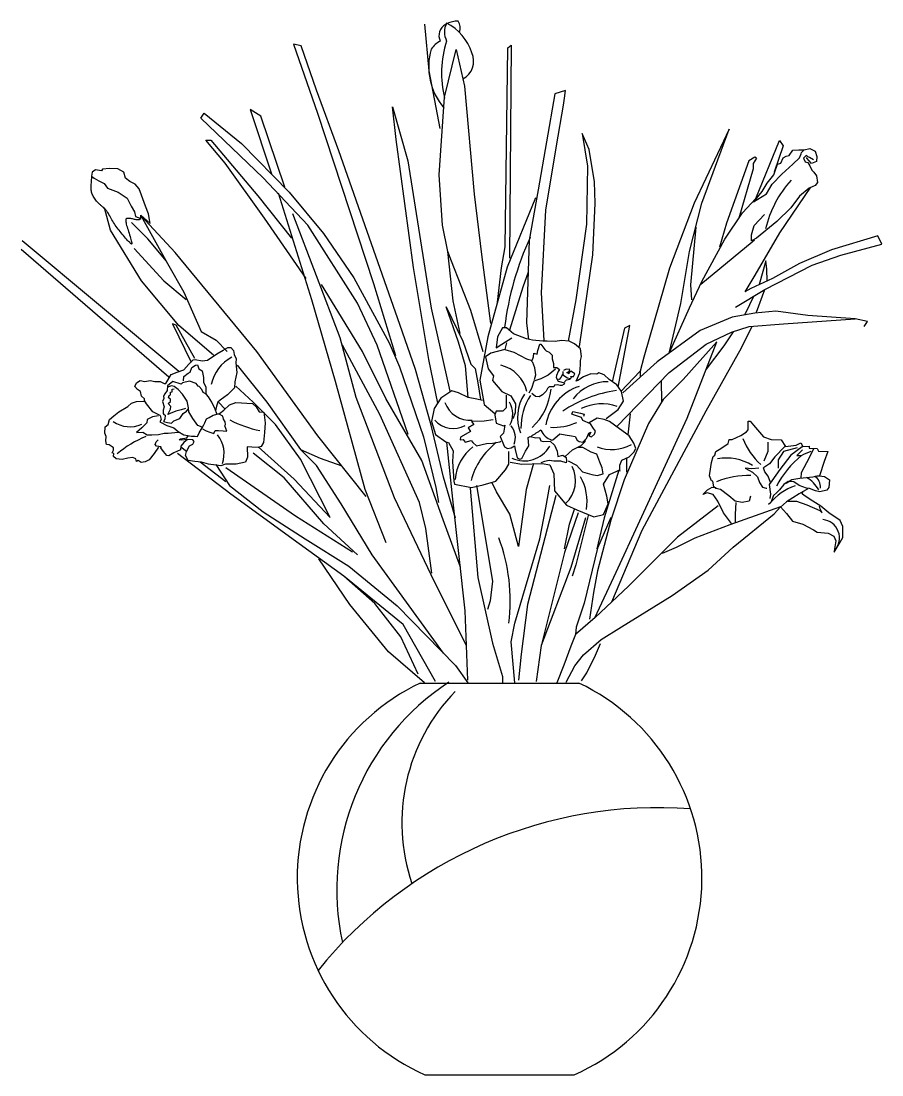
# Model space of a CAD drawing. Extents: x 693 to 1102, y 207 to 708.
import ezdxf

# ---------------------------------------------------------------- set-up
doc = ezdxf.new("R2010")
doc.units = 0
doc.header["$LTSCALE"] = 0.9
doc.header["$MEASUREMENT"] = 0
for name, color, linetype in [('3', 3, 'CONTINUOUS'), ('4', 4, 'CONTINUOUS'), ('7', 7, 'CONTINUOUS')]:
    doc.layers.add(name, color=color, linetype=linetype)

# ---------------------------------------------------------------- blocks, each defined once
blk = doc.blocks.new('Z-9')
at = {"layer": '3'}
for points in [[(143.72, 381.76), (143.72, 376.99), (141.77, 372.23)], [(158.47, 378.94), (151.53, 376.99), (148.93, 372.88), (148.93, 368.76)]]:
    blk.add_lwpolyline(points, dxfattribs=at)
for centre, radius, start, end in [((196.76, 475.67), 55.6, 138.1877, 166.872), ((166.3, 419.6), 155.4, 155.4769, 172.7501), ((-115.25, 406.8), 19.56, 117.116, 168.8233), ((6.15, 403.22), 17.52, 12.4414, 76.1843), ((63.48, 390.71), 21.2, 88.5701, 143.2219), ((75.98, 346.84), 61.16, 97.4025, 124.5868), ((-5, 406.09), 13.43, 199.74, 274.0903), ((60.83, 376.98), 23.9, 71.4677, 115.8072), ((-175.07, 404.25), 14.8, 235.5863, 293.3191), ((-97.75, 446.21), 60.01, 242.8321, 258.0882), ((-13.47, 400.83), 12.29, 221.4635, 298.5403), ((-142.81, 376.1), 14.77, 340.2788, 38.6646), ((-148.25, 337.45), 50.77, 111.9572, 130.8504), ((10.89, 360.86), 23.62, 128.2918, 174.4386), ((30.22, 353.03), 36.13, 128.0065, 164.7114), ((22.02, 387.03), 14.65, 244.7498, 329.9253), ((65.62, 399.07), 20.97, 249.737, 298.1455), ((187.74, 340.27), 44.09, 127.9243, 153.8902), ((31.96, 362.5), 15.7, 313.0814, 27.0905), ((123.05, 348.78), 24.99, 58.6039, 100.3612), ((29.26, 352.15), 24.12, 350.2915, 30.3385), ((133.53, 325.47), 39.57, 87.4442, 112.9635), ((155.19, 350.19), 15.97, 29.0563, 60.6264), ((163.97, 359.52), 6.09, 353.2943, 57.3243), ((165.68, 334.32), 26.86, 107.8266, 141.3475), ((170.38, 333.9), 9.16, 316.452, 84.5428), ((-73.65, 302.7), 88.62, 352.5702, 20.67), ((51.93, 158.2), 123.67, 123.1676, 192.4098), ((54.86, 191.5), 94.05, 135.7386, 198.8718), ((88.77, -18.95), 217.98, 85.691, 141.1858)]:
    blk.add_arc(centre, radius, start, end, dxfattribs=at)
at = {"layer": '4'}
for p, q in [((-30.03, 261.31), (49.35, 261.31)), ((-27.65, 65.45), (46.97, 65.45))]:
    blk.add_line(p, q, dxfattribs=at)
for points in [[(-16.99, 590.84, 0.17476), (-17.44, 590.56, 0.397869), (-20.01, 582.24)], [(-10.39, 586.53, 0.247434), (-11.08, 592.23, 0.084921), (-16.55, 591.03, 0.084921)]]:
    blk.add_lwpolyline(points, format="xyb", dxfattribs=at)
for points in [[(136.54, 501.94), (142.99, 505.92), (145.83, 510.65), (150.76, 515.77), (156.26, 520.69), (159.49, 523.91), (160.43, 525.81), (160.62, 526.57), (161.19, 527.13), (161.76, 527.7)], [(137.3, 502.5), (140.9, 507.05), (143.37, 511.22), (146.78, 515.39), (147.16, 516.9), (148.49, 520.69), (150.19, 521.26), (151.33, 523.91), (152.85, 524.67), (154.37, 525.05), (156.26, 527.7), (159.3, 527.89), (161.95, 527.89), (164.8, 528.46), (167.45, 527.13), (168.21, 524.48), (168.02, 522.02), (165.55, 521.07), (163.28, 523.72), (162.9, 523.72)], [(166.5, 522.78), (164.61, 524.1), (163.66, 524.29), (162.9, 525.05), (161.57, 523.72), (162.33, 521.83), (163.66, 521.45), (164.8, 519.93), (165.74, 517.66), (166.69, 516.71), (168.02, 514.82), (168.59, 511.6), (167.45, 510.08), (164.42, 508.76), (159.49, 504.78), (155.31, 498.91), (148.3, 492.09), (138.06, 483.75), (135.59, 482.42), (135.59, 485.45), (136.92, 490), (142.04, 495.5)], [(-165.02, 490.97), (-165.8, 495.84), (-167.38, 499.78), (-169.27, 505.13), (-170.53, 508.43), (-172.42, 510.63), (-175.09, 512.05), (-177.3, 513.78), (-178.24, 516.77), (-181.23, 518.34), (-185.33, 518.5), (-188.79, 518.18), (-189.26, 517.4), (-192.26, 517.87), (-193.99, 516.77), (-194.3, 514.72), (-193.04, 513.78), (-190.68, 512.36), (-188.01, 510.95), (-186.27, 508.74), (-180.92, 506.7), (-176.51, 503.71), (-174.46, 499.78), (-172.89, 496.79), (-172.26, 494.59), (-169.74, 493.48), (-169.74, 495.22), (-165.17, 491.28)], [(-169.74, 493.33), (-170.12, 493.09), (-170.54, 492.94), (-170.99, 492.87), (-171.46, 492.87), (-171.95, 492.92), (-172.44, 493), (-172.91, 493.1), (-173.37, 493.21), (-173.81, 493.31), (-174.21, 493.39), (-174.59, 493.47), (-174.95, 493.53), (-175.28, 493.57), (-175.59, 493.6), (-175.88, 493.62), (-176.14, 493.62), (-176.39, 493.6), (-176.61, 493.55), (-176.8, 493.47), (-176.97, 493.35), (-177.09, 493.18), (-177.18, 492.95), (-177.22, 492.65), (-177.22, 492.28), (-177.16, 491.83), (-177.06, 491.3), (-176.92, 490.7), (-176.75, 490.05), (-176.55, 489.34), (-176.32, 488.6), (-176.08, 487.82), (-175.83, 487.01), (-175.57, 486.19), (-175.32, 485.37), (-175.07, 484.56), (-174.84, 483.79), (-174.63, 483.08), (-174.46, 482.43), (-174.32, 481.88), (-174.23, 481.42), (-174.18, 481.09), (-174.19, 480.88), (-174.26, 480.77), (-174.37, 480.77), (-174.55, 480.87), (-174.78, 481.06), (-175.06, 481.33), (-175.41, 481.69), (-175.81, 482.12), (-176.26, 482.61), (-176.75, 483.15), (-177.27, 483.74), (-177.82, 484.36), (-178.37, 485.01), (-178.93, 485.67), (-179.48, 486.33), (-180.01, 486.98), (-180.52, 487.63), (-181.02, 488.28), (-181.51, 488.93), (-181.98, 489.58), (-182.44, 490.24), (-182.88, 490.9), (-183.31, 491.57), (-183.72, 492.25), (-184.13, 492.94), (-184.52, 493.61), (-184.89, 494.27), (-185.24, 494.9), (-185.58, 495.49), (-185.9, 496.02), (-186.19, 496.5), (-186.47, 496.91), (-186.72, 497.25), (-186.96, 497.54), (-187.17, 497.79), (-187.36, 497.99), (-187.54, 498.17), (-187.7, 498.32), (-187.85, 498.47), (-187.98, 498.6), (-188.1, 498.73), (-188.22, 498.87), (-188.34, 499), (-188.46, 499.13), (-188.6, 499.27), (-188.75, 499.41), (-188.92, 499.57), (-189.12, 499.73), (-189.35, 499.91), (-189.6, 500.1), (-189.87, 500.31), (-190.16, 500.55), (-190.47, 500.82), (-190.79, 501.12), (-191.13, 501.46), (-191.48, 501.83), (-191.83, 502.24), (-192.19, 502.67), (-192.54, 503.14), (-192.87, 503.62), (-193.18, 504.12), (-193.47, 504.63), (-193.73, 505.15), (-193.94, 505.67), (-194.12, 506.2), (-194.27, 506.72), (-194.38, 507.24), (-194.46, 507.75), (-194.52, 508.26), (-194.55, 508.76), (-194.55, 509.25), (-194.54, 509.74), (-194.51, 510.24), (-194.46, 510.77), (-194.4, 511.35), (-194.34, 512.02), (-194.27, 512.79), (-194.21, 513.68), (-194.15, 514.72)], [(-156.89, 472.28), (-166.19, 483.43), (-174.26, 491.48)], [(110.21, 460.79), (135.93, 481.9), (137.08, 482.8)], [(-173.02, 478.48), (-158.13, 462.37), (-146.97, 453.08)], [(62.92, 393.58), (68.98, 398.05), (71.61, 402.26), (70.56, 407), (68.19, 410.42), (64.5, 413.05), (61.87, 415.42), (59.24, 416.47), (58.18, 415.68), (55.29, 415.94), (51.6, 414.37), (48.7, 412.52), (47.91, 412.26), (49.75, 416.47), (50.02, 420.42), (50.02, 422.52), (50.54, 424.63), (50.02, 428.31), (47.12, 430.94), (44.49, 432.26), (40.54, 432.52), (37.38, 431.99), (33.43, 432.26), (31.32, 432.26), (26.05, 432.78), (23.16, 433.31), (16.57, 435.94), (13.15, 438.83), (11.04, 438.83), (8.67, 434.36), (7.88, 428.84), (10.78, 430.68), (15.78, 433.83)], [(-160.02, 395.07), (-163.74, 396.86), (-166.86, 400.88), (-167.91, 402.51), (-167.76, 403.4), (-169.4, 404.74), (-169.84, 407.12), (-171.33, 408.01), (-172.67, 409.5), (-171.78, 411.44), (-169.99, 412.48), (-167.61, 412.03), (-164.93, 412.63), (-162.7, 412.03), (-160.02, 412.03), (-158.08, 411.14), (-157.19, 410.99), (-154.51, 415.6), (-151.53, 416.79), (-148.25, 417.83), (-145.72, 420.66), (-143.49, 422.89), (-142.45, 423.04), (-139.02, 422.44), (-136.34, 422.74), (-131.73, 425.86), (-128.45, 427.8), (-126.22, 428.99), (-124.73, 428.99), (-123.39, 427.5), (-122.94, 425.56), (-122.05, 423.33), (-122.2, 421.4), (-121.75, 416.49), (-122.65, 411.88), (-122.8, 408.91), (-126.37, 405.34), (-130.09, 402.81), (-131.13, 401.77), (-131.88, 399.69), (-132.32, 397.45)], [(12.36, 428.05), (5.25, 426.2), (2.61, 424.36), (3.93, 418.31), (6.56, 414.89), (6.04, 412.52), (10.78, 407), (15.26, 404.89), (17.63, 400.95), (17.36, 396.48), (16.31, 393.32)], [(13.15, 431.47), (12.36, 428.05), (16.84, 426.73), (23.16, 423.31), (25.79, 422.52)], [(25.97, 422.63), (26.58, 424.45), (26.82, 426.15), (28.52, 425.79), (28.76, 427.61), (29.74, 430.64), (30.22, 430.77), (32.29, 428.09), (32.9, 427.37), (34.48, 426.76), (35.94, 425.3), (35.94, 423.36), (36.67, 421.05), (36.67, 419.11), (38.25, 419.11), (39.59, 418.01), (38.86, 417.04), (38.13, 414.98), (38, 414), (38.86, 412.18), (42.14, 411.33), (41.9, 410.72), (40.8, 410.12), (39.95, 410), (38.61, 410.36), (37.03, 410.24), (36.79, 409.39), (34.48, 409.39), (33.63, 408.54), (32.9, 407.2), (31.07, 405.38), (29.37, 404.41), (27.55, 404.53), (25.72, 405.99)], [(27.03, 413.05), (27.84, 415.33), (27.35, 418.93), (26.21, 421.55), (25.55, 422.2)], [(-148.4, 412.39), (-148.23, 414.59), (-146.02, 416.28), (-145.01, 416.79), (-144.16, 418.99), (-142.29, 420.18), (-141.28, 420.35), (-140.6, 418.31), (-139.07, 417.47), (-138.39, 414.08), (-138.39, 411.71), (-137.21, 409.17), (-137.21, 406.8), (-137.21, 405.95)], [(37.66, 418.28), (33.9, 415.17), (30.3, 413.37), (26.7, 412.23), (25.55, 408.63), (24.24, 406.18)], [(41.29, 417.04), (41.29, 415.46), (43.6, 413.88), (45.18, 413.52), (45.54, 414.13), (45.18, 414.61), (46.52, 414.61), (47.25, 415.83), (46.15, 416.8), (45.3, 417.28), (44.33, 416.19), (44.21, 415.83), (43.23, 416.55), (44.45, 417.04), (44.69, 418.01), (42.99, 418.26), (41.65, 417.53)], [(79.98, 417.2), (79.88, 414.17)], [(-136.7, 405.61), (-138.56, 406.63), (-139.24, 407.98), (-140.43, 409.51), (-140.94, 409.68), (-141.95, 411.03), (-145.34, 412.22), (-148.9, 411.37), (-149.58, 410.69), (-153.65, 412.05), (-156.36, 409.85), (-156.53, 407.64), (-157.72, 405.95), (-158.4, 404.77), (-158.23, 403.58), (-158.91, 402.06), (-158.06, 399.35), (-158.57, 397.65), (-158.57, 396.13), (-158.23, 395.62), (-157.55, 395.28), (-157.72, 393.25), (-158.4, 392.07), (-156.36, 391.56), (-154.33, 391.22), (-153.14, 392.4), (-150.09, 393.59), (-148.57, 396.13), (-146.87, 397.31), (-145.85, 398.33)], [(41.04, 415.58), (40.31, 414), (39.46, 413.03), (39.1, 413.03)], [(44.94, 413.03), (42.87, 412.79), (42.02, 411.82)], [(-139.07, 389.19), (-141.11, 390.03), (-143.65, 393.59), (-145.68, 396.98), (-145.85, 398.84), (-146.53, 402.23), (-148.9, 405.78), (-150.94, 407.98), (-152.97, 409.51), (-154.33, 409.85), (-155.85, 409.34), (-156.36, 409)], [(-147.38, 398.5), (-149.58, 397.82), (-152.13, 397.31), (-155.01, 396.13), (-156.19, 395.62), (-154.84, 398.16), (-154.67, 399.52), (-156.02, 401.04), (-154.84, 402.06), (-154.84, 403.24), (-155.85, 403.92), (-155.52, 405.1), (-154.84, 405.44), (-154.84, 406.8), (-153.99, 406.97), (-153.99, 408.15), (-152.97, 408.32)], [(1.16, 402.5), (-1.78, 403.15), (-6.03, 404.13), (-10.94, 406.42), (-14.21, 407.4), (-19.77, 403.8), (-23.04, 398.58), (-24.35, 392.04), (-22.38, 385.51), (-17.15, 381.92), (-15.84, 381.59), (-13.55, 377.34), (-13.88, 372.12), (-13.23, 362.32), (-12.9, 360.68), (-4.4, 359.05), (1.49, 360.36), (7.7, 362.32), (12.61, 367.87), (14.24, 370.81), (14.24, 374.4), (14.24, 377.02)], [(-160.91, 379.16), (-162.99, 376.04), (-165.52, 372.91), (-167.46, 371.87), (-169.54, 371.58), (-171.03, 372.62), (-171.78, 372.02), (-172.22, 373.36), (-173.71, 374.1), (-176.1, 373.66), (-179.07, 373.06), (-182.05, 373.36), (-183.39, 374.55), (-183.09, 376.04), (-183.99, 376.33), (-183.39, 377.67), (-183.39, 378.86), (-183.99, 379.46), (-185.47, 380.35), (-186.81, 380.65), (-187.11, 382.43), (-186.96, 384.52), (-187.71, 386.3), (-187.56, 389.42), (-185.92, 390.61), (-185.33, 392.99), (-183.09, 394.93), (-180.71, 396.86), (-176.24, 399.54), (-174.31, 401.17), (-171.78, 402.07), (-168.06, 402.21)], [(-160.02, 395.07), (-159.42, 393.14), (-160.16, 391.95), (-156.74, 390.02), (-153.17, 388.98), (-150.93, 387.04), (-148.25, 385.41), (-144.38, 384.81), (-142.45, 384.66), (-141.4, 384.52), (-140.51, 386.45), (-139.02, 388.83), (-138.13, 390.32), (-137.68, 391.36), (-136.79, 393.44), (-135.45, 394.03), (-133.51, 395.22), (-130.39, 396.12), (-128.15, 397.75), (-125.32, 400.43), (-122.2, 401.62), (-113.86, 401.03), (-112.07, 399.39), (-110.44, 396.86), (-108.2, 396.71), (-107.46, 391.36), (-107.91, 386.6), (-108.35, 381.54), (-109.54, 379.61), (-111.03, 379.01), (-114.16, 379.16), (-116.54, 379.46), (-116.39, 374.25), (-117.43, 371.73), (-122.05, 370.68), (-127.41, 370.68), (-129.64, 369.94), (-135.9, 370.68), (-139.32, 371.73), (-142.74, 372.02), (-146.02, 372.62), (-147.36, 375), (-146.76, 377.08), (-145.42, 379.91), (-143.64, 380.8), (-143.04, 382.14), (-143.64, 382.88), (-146.61, 383.03), (-149.15, 382.73), (-150.49, 382.88), (-149.89, 383.33), (-146.61, 383.92), (-145.87, 385.11)], [(-131.76, 395.96), (-132.44, 398.16), (-134.14, 401.72), (-135.83, 404.43), (-136.85, 405.61)], [(-127.71, 398.33), (-130.6, 401.55)], [(12.89, 405.16), (12.89, 402), (12.89, 398.84), (11.31, 397.26), (7.88, 397.26), (7.35, 395.42), (7.88, 391.21), (11.57, 389.9), (12.36, 390.16), (11.57, 386.22), (9.99, 384.64), (12.1, 379.37), (13.68, 378.59), (15.52, 378.85), (17.1, 379.9), (17.1, 379.9), (17.36, 378.06), (18.42, 373.85), (19.73, 373.32), (20.79, 373.59), (22.63, 377.27), (24.21, 379.9), (23.95, 384.11), (25, 384.64), (27.77, 383.97), (29.63, 384.07), (30.32, 382.4), (31.65, 382.06), (35.01, 382.27), (37.11, 380.16), (38.43, 377.27), (38.69, 374.64), (41.33, 375.17), (42.91, 374.11), (43.17, 372.27), (42.91, 371.48), (40.27, 372.27), (36.85, 372.27), (34.48, 372.53), (32.11, 372.01), (30.27, 371.48)], [(-138.87, 388.38), (-137.09, 387.34), (-135.15, 386.75), (-133.22, 386.15), (-132.47, 387.49), (-130.83, 387.49), (-128.45, 387.34), (-126.66, 387.19), (-127.71, 389.87), (-127.41, 390.61), (-127.56, 391.95), (-128.3, 393.29), (-128.6, 394.78), (-130.54, 395.67), (-131.88, 395.52)], [(36.06, 382.8), (39.75, 385.95), (42.38, 385.43), (45.54, 384.9), (47.38, 384.64), (48.44, 382.8), (49.49, 382.01), (51.33, 381.74), (53.18, 383.58), (54.23, 386.22), (55.29, 386.74), (54.23, 384.9), (55.55, 384.37), (57.13, 385.69), (57.66, 387.27), (56.6, 388.58), (55.02, 390.95), (51.33, 392.53), (50.54, 394.11), (47.12, 395.16), (45.8, 395.69), (46.33, 397), (50.02, 396.21), (51.86, 395.69), (51.6, 394.63)], [(-160.91, 394.93), (-163.89, 394.33), (-166.42, 392.99), (-166.72, 391.36), (-169.25, 388.83), (-171.78, 386.6), (-168.65, 386.75), (-166.42, 385.41), (-164.18, 385.41), (-160.76, 385.56), (-158.08, 386.3), (-156, 386.3), (-152.72, 386.6), (-150.64, 386.75)], [(6.42, 392.88), (2.03, 392.23), (-4.32, 392.07), (-3.18, 390.61), (-6.11, 388.82), (-4.81, 387.03), (-9.86, 384.26), (-10.02, 382.96), (-8.56, 383.13), (-7.58, 381.66), (-4.49, 382.64), (-3.67, 381.5), (-1.88, 379.87), (3.17, 381.01), (6.1, 381.17), (9.84, 381.83), (10.33, 382.31)], [(14.9, 371.79), (20.78, 370.81), (30.92, 371.14), (34.84, 370.48), (36.81, 365.91), (37.13, 357.41), (43.02, 350.23), (48.25, 347.94), (56.75, 344.35), (61.66, 345.65), (63.95, 350.88), (63.29, 354.8), (61.66, 360.68), (64.6, 365.58), (68.2, 367.22), (69.51, 367.87), (69.83, 367.22), (69.83, 370.16), (70.81, 372.77), (74.41, 374.4), (76.7, 376.69), (77.68, 378.65), (76.7, 381.26), (74.41, 384.86), (69.51, 388.45), (64.6, 392.04), (61.99, 393.02), (58.39, 393.68), (54.46, 391.39)], [(135.04, 354.67), (134.39, 352.29), (130.92, 351.64), (127.45, 352.29), (124.2, 354.89), (120.08, 358.14), (117.69, 358.57), (116.82, 359.44), (116.17, 362.26), (115.52, 362.48), (114.65, 364.86), (115.3, 369.41), (115.52, 371.58), (116.39, 374.61), (117.26, 375.26), (117.69, 376.99), (120.29, 378.51), (123.98, 381.11), (124.41, 383.06), (125.93, 383.06), (130.27, 385.01), (133.09, 386.96), (133.96, 387.83), (133.96, 392.16), (134.83, 392.16), (136.56, 390.21), (141.55, 384.36), (145.46, 383.06), (150.44, 382.84), (152.61, 379.59), (157.82, 380.24), (160.21, 381.33), (161.29, 379.59), (164.33, 379.81), (164.33, 378.73), (168.45, 378.51), (169.1, 377.21), (173.66, 376.99), (171.92, 372.01), (169.53, 364.86), (169.32, 364.86), (172.14, 364.64), (174.52, 362.91), (174.31, 359.01), (173.22, 357.71), (169.75, 356.84), (167.58, 357.49), (164.54, 358.57), (163.03, 358.79), (159.34, 360.09), (156.74, 361.83), (153.92, 362.04), (151.75, 360.52), (149.58, 357.92), (148.06, 356.41), (146.54, 355.11), (145.24, 351.64), (144.15, 350.56)], [(-146.4, 383.02), (-148.11, 381.54), (-149.74, 379.76), (-149.89, 377.97), (-153.17, 376.48), (-155.7, 374.85), (-156.74, 375.14), (-158.38, 377.08), (-159.72, 378.86), (-159.57, 379.46), (-161.8, 379.76), (-162.55, 380.65), (-161.95, 381.84), (-161.06, 382.88)], [(42.4, 374.51), (46.14, 377.92), (50.37, 380.04), (52.49, 382.15), (52.65, 383.29)], [(152.18, 379.59), (147.19, 374.39), (144.59, 370.93), (141.55, 368.98)], [(160.86, 379.38), (155.22, 375.26), (149.79, 368.11), (145.67, 362.48), (144.37, 360.52), (145.02, 355.76), (144.81, 353.59)], [(-146.79, 376.99), (-149.72, 379.24)], [(43.86, 372.39), (48.1, 370.28), (51.03, 366.86), (55.75, 365.56), (58.35, 365.07), (61.44, 365.89), (60.96, 368.98), (59.82, 371.74), (58.19, 375.81), (55.42, 376.78), (51.19, 379.06), (48.75, 379.06)], [(161.07, 377.86), (158.25, 375.04), (160.64, 375.04), (161.72, 375.69), (165.41, 377.21)], [(166.71, 378.51), (163.03, 371.36), (160.42, 366.38), (160.21, 363.78)], [(-127.24, 361.99), (-140, 371.78)], [(73.14, 373.63), (73.14, 366.81)], [(139.17, 368.76), (135.69, 368.33), (132.44, 368.76), (136.13, 366.81), (138.51, 364.43), (139.6, 361.61), (141.12, 359.22), (142.85, 358.79), (143.29, 358.79)], [(145.02, 361.5), (143.97, 364.69), (142.27, 366.86), (141.55, 368.98)], [(152.83, 361.28), (155.65, 363.13), (159.77, 363.78), (166.28, 364.43), (168.23, 364.86), (169.53, 364.86)], [(125.5, 341.02), (121.59, 346.44), (118.77, 352.29), (116.39, 355.54), (113.35, 356.41), (111.18, 355.54), (113.57, 357.92), (115.95, 359.22), (117.91, 359.01)], [(163.68, 358.36), (159.34, 355.97), (153.05, 351.86), (150.01, 349.26)], [(150.09, 349.39), (153.05, 346.01), (156.08, 342.32), (161.29, 340.81), (166.5, 337.99), (168.45, 336.69), (173.87, 336.25), (176.69, 334.74), (177.78, 332.35), (177.13, 328.45), (176.91, 326.72), (179.95, 331.7), (181.25, 334.09), (181.25, 339.51), (179.95, 342.54), (174.31, 346.44), (170.18, 349.69), (166.28, 352.29), (161.94, 355.11), (160.86, 355.97), (161.29, 356.84)], [(127.67, 351.64), (127.45, 345.79), (127.45, 341.46)], [(153.92, 352.29), (158.04, 352.29), (163.24, 350.34), (169.75, 347.52), (170.84, 346.44), (169.97, 348.39), (169.53, 349.69)]]:
    blk.add_lwpolyline(points, dxfattribs=at)
for centre, radius, start, end in [((-8.1, 586.71), 9.8, 152.9298, 207.0702), ((-27.87, 569.07), 24.7, 17.1264, 63.456), ((-13.66, 570.61), 13.25, 118.6345, 145.2821), ((33.22, 566.13), 52.58, 162.1478, 193.6946), ((5.87, 569.39), 31.66, 163.9086, 220.4777), ((-13.08, 572.12), 9.77, 296.3002, 25.599), ((39.28, 394.2), 20.65, 146.1919, 202.1829), ((4.76, 411.39), 30.77, 313.3515, 354.2521), ((57.14, 386.09), 24.75, 108.1053, 170.1568), ((4.79, 395.82), 11.46, 330.3884, 31.2275), ((50.7, 388.73), 30.38, 147.5405, 180.3881), ((8.51, 384.02), 9.02, 338.1953, 40.0834), ((36.63, 417.68), 28.54, 266.822, 294.1403), ((149.8, 193.4), 228.11, 121.5918, 123.0511), ((38.77, 391.61), 9.33, 204.7368, 250.7739), ((162.65, 395.66), 33.63, 201.0574, 228.2449), ((16.39, 163.93), 107.88, 115.4849, 245.9083), ((2.93, 163.93), 107.88, 294.0917, 64.5151)]:
    blk.add_arc(centre, radius, start, end, dxfattribs=at)
at = {"layer": '7'}
for points in [[(-20.07, 538.53), (-25.47, 567.28), (-27.72, 590.65)], [(-12.42, 343.68), (-18.32, 364.31), (-24.55, 390.18), (-32.42, 418.02), (-40.29, 440.62), (-70.72, 527.4), (-81.79, 557.68), (-89.49, 579.79), (-93.34, 580.75), (-81.31, 546.15), (-53.4, 461.07), (-42.34, 425.02)], [(8.61, 451.75), (10.66, 468.82), (12.42, 479.39), (13.74, 578.85), (15.5, 580.17), (14.62, 473.67)], [(1.41, 426.88), (-4.76, 447.56), (-14.45, 472.2), (-16.21, 477.05), (-18.86, 490.25), (-20.62, 515.33), (-17.83, 554.25), (-11.98, 578.07), (-7.93, 559.64), (-2.98, 505.73), (0.62, 475.62), (5.11, 441.02)], [(31.96, 432.61), (30.64, 456.37), (32.84, 497.74), (38.13, 529.87), (41.65, 550.11), (42.1, 553.63), (42.54, 557.59), (37.25, 555.83), (28.88, 507.86), (24.47, 482.78), (23.15, 441.41), (24.03, 433.05)], [(-97.67, 509.14), (-109.7, 544.7), (-114.99, 548.07), (-104.4, 515.87)], [(-21.13, 401.24), (-25.68, 423.06), (-33.41, 468.97), (-42.06, 533.06), (-43.91, 549.31)], [(-43.91, 549.31), (-36.27, 522.35), (-24.57, 448.66), (-15.21, 407.15)], [(-35.98, 385.58), (-51.48, 430.18), (-61.4, 451.24), (-86.2, 490.27), (-108.52, 513.81), (-139.6, 543.66), (-138.08, 546.19), (-119.36, 531.03), (-95.58, 506.77), (-78.38, 486.05), (-63.21, 463.81), (-45.5, 431.47), (-40.44, 419.34), (-28.3, 384.47), (-22.26, 359.07), (-20.95, 351.54)], [(124.48, 538.23), (106.85, 501.26), (94.52, 468.7), (81.74, 424.25), (79.98, 417.2), (70.29, 407.08)], [(94.52, 426.89), (100.25, 451.09), (104.65, 477.06), (110.82, 501.26), (124.48, 538.23)], [(-87.08, 463.47), (-107.77, 493.76), (-127.5, 521.15), (-137.12, 532.69), (-134.71, 532.69), (-111.14, 504.81), (-94.3, 483.66)], [(49.58, 429.53), (56.19, 475.3), (57.51, 501.26), (57.07, 511.82), (54.43, 528.11), (50.91, 536.03), (53.55, 519.75), (53.11, 490.7), (47.82, 452.85), (43.86, 432.17)], [(110.82, 462.09), (122.27, 483.22), (131.08, 496.42), (137.69, 503.46), (149.59, 532.51), (149.59, 532.51), (151.35, 529.87), (146.94, 516.66)], [(138.13, 523.71), (137.25, 524.15), (134.17, 522.39), (123.15, 491.14), (119.63, 479.26)], [(138.13, 523.71), (136.37, 521.07), (136.37, 518.43), (129.32, 493.78)], [(-101.09, 506.35), (-84.34, 453.08), (-72.56, 412.19), (-57.68, 358.3), (-47.14, 331.66)], [(165, 509.18), (149.59, 486.3), (137.25, 465.17), (132.23, 456.8)], [(27.56, 503.9), (13.46, 469.14), (3.77, 434.37), (-0.2, 412.8), (2.01, 400.48), (7.29, 396.08)], [(-133.33, 425.2), (-150.69, 440.07), (-169.29, 462.37), (-184.8, 487.77), (-187.9, 498.92)], [(-6.85, 280.09), (-22.95, 311.84), (-42.8, 353.96), (-62.02, 404.14), (-70.08, 433.87), (-93.64, 495.82)], [(-57.06, 354.58), (-81.24, 384.94), (-111.63, 427.06), (-152.55, 476.62), (-169.74, 495.06), (-156.27, 471.04), (-148.21, 456.79), (-139.53, 436.97), (-132.09, 432.64), (-126.51, 427.06)], [(107.73, 489.16), (105.09, 460.33), (105.53, 452.85)], [(127.6, 449.24), (142.32, 458.06), (165.87, 470.24), (180.16, 475.28), (200.77, 480.74), (198.66, 484.94), (175.54, 477.8), (159.56, 471.08), (146.11, 463.52), (135.17, 458.48), (132.23, 456.8)], [(-150.67, 417.06), (-228.9, 482.39)], [(-155.73, 414.25), (-229.52, 478.06)], [(-10.05, 436.12), (-13.57, 452.4), (-16.21, 477.05)], [(143.39, 462.33), (143.16, 468.14), (142.74, 472.34), (139.38, 460.58), (139.28, 460.37)], [(14.78, 437.89), (21.39, 459.45), (24.03, 466.93)], [(-9.93, 319.3), (-18.61, 342.84), (-29.15, 372.57), (-47.14, 403.54), (-58.92, 427.08), (-79.38, 460.53)], [(94.35, 426.18), (104.65, 448.89), (110.82, 462.09)], [(136.57, 454.61), (132.65, 446.3), (132, 445.32)], [(138.12, 446.72), (142.32, 458.06)], [(-6.08, 403.99), (-7.4, 419.83), (-10.93, 431.72), (-17.1, 449.32), (-8.73, 432.16), (-4.76, 420.71), (-2.56, 418.51), (-1.24, 411.47), (0.09, 403.11)], [(68.32, 389.59), (94.39, 416.48), (112.89, 430.76), (125.5, 436.64), (134.33, 439.58), (151.57, 440.84), (187.31, 443.36)], [(191.94, 439.58), (193.62, 442.1), (187.31, 443.36), (163.76, 445.04), (147.79, 447.14), (137.28, 446.3), (125.92, 444.2), (109.94, 437.48), (88.5, 421.94), (71.26, 406.4)], [(-142.71, 423.54), (-152.01, 440.27), (-153.87, 440.89), (-144.57, 421.69)], [(65.75, 301.95), (80.89, 337.69), (112.84, 397.33), (130.5, 428.83), (135.97, 439.76)], [(68.97, 409.28), (74.69, 440.09), (72.05, 438.77), (65.88, 411.92)], [(126.4, 436.94), (121.72, 429.92), (112.89, 418.16)], [(-24.19, 316.2), (-27.29, 338.5), (-30.39, 351.51), (-50.24, 395.49), (-68.84, 430.18)], [(57.24, 293.92), (67.96, 316.68), (103.48, 393.68), (118.22, 431.84), (101.47, 413.09), (91.42, 403.05), (84.05, 391), (71.98, 362.88), (65.28, 342.79), (58.58, 317.35), (56.57, 306.64), (54.56, 293.25)], [(-121.55, 420.25), (-106.67, 401.66), (-89.92, 378.12), (-80, 373.79), (-69.25, 369.88)], [(90.7, 401.98), (90.59, 412.48)], [(-75.04, 344.05), (-89.92, 373.17), (-102.33, 390.51), (-113.49, 401.66), (-122.17, 409.72)], [(75, 395.93), (73.76, 385.4)], [(-75.04, 344.05), (-93.02, 363.26), (-111.01, 379.36)], [(-6.23, 262.74), (-7.47, 297.43), (-13.67, 353.18), (-16.77, 381.68)], [(-22.35, 262.12), (-38.47, 290.62), (-68.24, 314.78), (-90.56, 330.88), (-124.67, 355.66), (-151.33, 376.1)], [(-61.4, 325.47), (-78.14, 340.96), (-97.98, 363.88), (-113.49, 376.27)], [(-18.35, 276.22), (-53.96, 325.47), (-69.46, 350.87), (-81.86, 370.07), (-89.92, 378.12)], [(-132.11, 370.53), (-125.29, 360), (-108.54, 346.99), (-87.46, 333.36), (-65.76, 319.73), (-41.57, 299.91), (-12.43, 270.18), (-6.23, 261.5)], [(-63.88, 326.71), (-92.4, 344.67), (-127.13, 368.83)], [(26.64, 371.15), (22.91, 358.14), (19.19, 329.64), (14.85, 345.75), (8.03, 356.9), (5.84, 361.73)], [(69.3, 367.76), (61.98, 343.89), (58.26, 328.41)], [(-4.99, 358.76), (-1.27, 314.16), (6.17, 281.33), (11.13, 264.6), (11.13, 261.5)], [(-1.89, 360), (6.17, 312.3), (4.93, 302.39), (3.69, 298.05)], [(17.33, 261.5), (15.47, 281.95), (17.33, 291.24), (29.74, 333.36), (32.84, 348.85), (34.7, 360)], [(37.8, 355.04), (23.53, 300.53), (20.43, 275.75), (19.19, 262.74)], [(118.92, 349.98), (98.52, 334.26), (84.54, 320.29), (74.05, 309.81), (57.44, 294.09), (47.54, 285.65), (45.21, 279.83), (41.71, 270.23), (38.21, 261.5)], [(42.14, 328.41), (44.62, 340.79), (47.1, 348.23)], [(42.87, 261.79), (47.24, 269.94), (51.62, 275.47), (60.36, 283.03), (70.55, 289.44), (95.9, 305.15), (113.96, 317.67), (126.49, 329.31), (146.89, 345.9), (150.09, 349.39), (124.74, 340.37), (107.26, 333.68), (97.94, 329.02), (90.95, 326.11)], [(52.68, 343.89), (45.24, 319.11), (30.36, 280.09), (27.88, 262.12)], [(48.96, 346.37), (42.14, 326.55), (30.81, 281.27)], [(53.92, 345.13), (47.72, 320.35), (45.86, 314.78)], [(65.28, 344.13), (58.58, 328.73), (51.88, 301.28), (47.89, 289.19), (47.54, 285.65)], [(-27.93, 261.5), (-45.91, 276.99), (-65.14, 300.53), (-80.64, 323.45)], [(-31.03, 265.84), (-39.71, 284.42), (-52.74, 301.15), (-68.24, 314.78)], [(50.58, 262.41), (53.33, 266.38), (57.62, 275.25), (60.06, 281.05)]]:
    blk.add_lwpolyline(points, dxfattribs=at)

msp = doc.modelspace()

# ---------------------------------------------------------------- block references
at = {"layer": '3', "xscale": 0.95, "yscale": 0.95, "zscale": 0.95}
msp.add_blockref('Z-9', (911.34, 145.13), dxfattribs=at)

doc.saveas('drawing.dxf')
